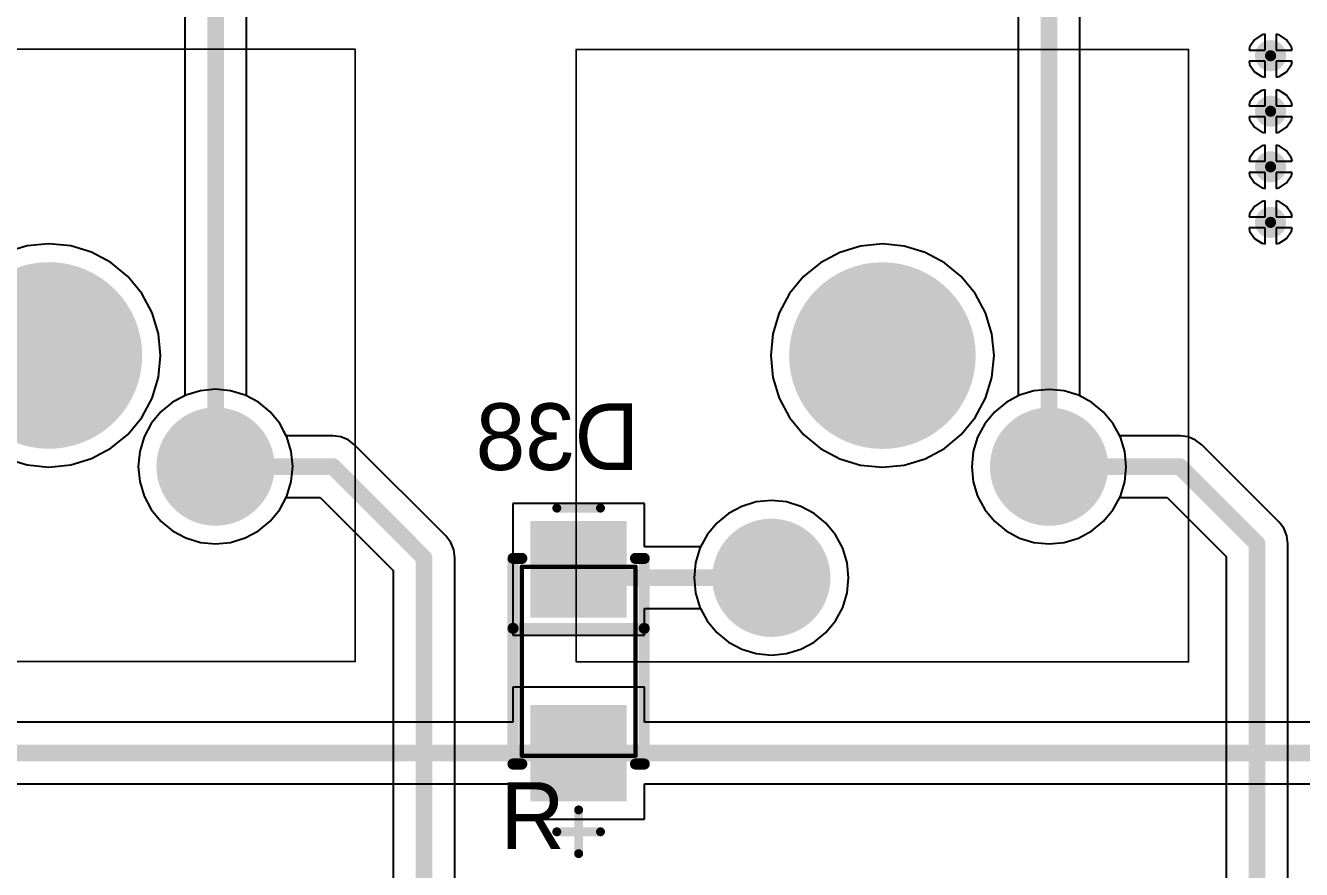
# Model space of a CAD drawing. Header units: millimetres. Extents: x 25 to 374, y 23 to 150.
# Drawn here: x 101.16 to 130.34, y 80.4 to 99.7 of the extents above; entities that cross this region are included whole.
import ezdxf

# ---------------------------------------------------------------- set-up
doc = ezdxf.new("R2010")
doc.units = ezdxf.units.MM
for name, color, linetype in [('BottomLayer', 5, 'Continuous'), ('BottomOverlay', 54, 'Continuous'), ('BottomPaste', 16, 'Continuous'), ('BottomSolder', 6, 'Continuous'), ('Mechanical1', 6, 'Continuous'), ('Mechanical13', 56, 'Continuous'), ('Mechanical15', 56, 'Continuous'), ('MultiLayer', 9, 'Continuous'), ('PadHoleLayer', 156, 'Continuous'), ('TopLayer', 1, 'Continuous'), ('TopOverlay', 2, 'Continuous'), ('TopSolder', 216, 'Continuous'), ('ViaHoleLayer', 16, 'Continuous')]:
    doc.layers.add(name, color=color, linetype=linetype)

# ---------------------------------------------------------------- blocks, each defined once
blk = doc.blocks.new('SMA_DO_214AC__S1_B_66')
at = {"layer": 'BottomLayer'}
for points in [[(-1.1, -1), (-1.1, 1), (-3.1, -1), (-3.1, 1)], [(3.1, -1), (3.1, 1), (1.1, -1), (1.1, 1)]]:
    blk.add_solid(points, dxfattribs=at)
at = {"layer": 'BottomOverlay', "const_width": 0.254}
for points in [[(-2.35, 1.3), (-2.35, 1.5)], [(2.35, 1.5), (-2.35, 1.5)], [(-0.75, -1.5), (-0.75, 1.5)], [(2.35, 1.3), (2.35, 1.5)], [(-2.35, -1.5), (-2.35, -1.3)], [(2.35, -1.5), (-2.35, -1.5)], [(2.35, -1.5), (2.35, -1.3)]]:
    blk.add_lwpolyline(points, dxfattribs=at)
at = {"layer": 'BottomOverlay', "const_width": 0.127}
for points in [[(-2.414, 1.5, 1), (-2.287, 1.5, 1)], [(-2.414, 1.5, 1), (-2.287, 1.5, 1)], [(-0.814, 1.5, 1), (-0.687, 1.5, 1)], [(2.287, 1.5, 1), (2.414, 1.5, 1)], [(2.287, 1.5, 1), (2.414, 1.5, 1)], [(-2.414, 1.3, 1), (-2.287, 1.3, 1)], [(2.287, 1.3, 1), (2.414, 1.3, 1)], [(-2.414, -1.3, 1), (-2.287, -1.3, 1)], [(-2.414, -1.5, 1), (-2.287, -1.5, 1)], [(-2.414, -1.5, 1), (-2.287, -1.5, 1)], [(-0.814, -1.5, 1), (-0.687, -1.5, 1)], [(2.287, -1.3, 1), (2.414, -1.3, 1)], [(2.287, -1.5, 1), (2.414, -1.5, 1)], [(2.287, -1.5, 1), (2.414, -1.5, 1)]]:
    blk.add_lwpolyline(points, format="xyb", close=True, dxfattribs=at)
at = {"layer": 'BottomPaste'}
for points in [[(-1.1, -1), (-1.1, 1), (-3.1, -1), (-3.1, 1)], [(3.1, -1), (3.1, 1), (1.1, -1), (1.1, 1)]]:
    blk.add_solid(points, dxfattribs=at)
at = {"layer": 'BottomSolder'}
for points in [[(-0.998, -1.102), (-0.998, 1.102), (-3.202, -1.102), (-3.202, 1.102)], [(3.202, -1.102), (3.202, 1.102), (0.998, -1.102), (0.998, 1.102)]]:
    blk.add_solid(points, dxfattribs=at)
at = {"layer": 'Mechanical13', "const_width": 0.1}
for points in [[(2.16, 1.3), (-2.16, 1.3)], [(-2.16, -1.3), (-2.16, 1.3)], [(2.16, -1.3), (2.16, 1.3)], [(2.16, -1.3), (-2.16, -1.3)]]:
    blk.add_lwpolyline(points, dxfattribs=at)
at = {"layer": 'Mechanical13', "const_width": 0.05}
for points in [[(-2.185, 1.3, 1), (-2.135, 1.3, 1)], [(-2.185, 1.3, 1), (-2.135, 1.3, 1)], [(2.135, 1.3, 1), (2.185, 1.3, 1)], [(2.135, 1.3, 1), (2.185, 1.3, 1)], [(-2.185, -1.3, 1), (-2.135, -1.3, 1)], [(-2.185, -1.3, 1), (-2.135, -1.3, 1)], [(2.135, -1.3, 1), (2.185, -1.3, 1)], [(2.135, -1.3, 1), (2.185, -1.3, 1)]]:
    blk.add_lwpolyline(points, format="xyb", close=True, dxfattribs=at)
at = {"layer": 'Mechanical15', "const_width": 0.203}
for points in [[(-3.5, -0.5), (-3.5, 0.5)], [(3.9, -0.5), (3.9, 0.5)], [(4.4, 0), (3.4, 0)]]:
    blk.add_lwpolyline(points, dxfattribs=at)
at = {"layer": 'Mechanical15', "const_width": 0.102}
for points in [[(-3.551, 0.5, 1), (-3.449, 0.5, 1)], [(3.849, 0.5, 1), (3.951, 0.5, 1)], [(3.349, 0, 1), (3.451, 0, 1)], [(4.349, 0, 1), (4.451, 0, 1)], [(-3.551, -0.5, 1), (-3.449, -0.5, 1)], [(3.849, -0.5, 1), (3.951, -0.5, 1)]]:
    blk.add_lwpolyline(points, format="xyb", close=True, dxfattribs=at)
blk = doc.blocks.new('MX_SW_3_157')
at = {"layer": 'BottomLayer'}
for points, const_width in [([(-1.016, 0, 1), (1.016, 0, 1)], 2.032), ([(3.185, -2.54, 1), (4.435, -2.54, 1)], 1.25), ([(-3.165, -5.08, 1), (-1.915, -5.08, 1)], 1.25)]:
    blk.add_lwpolyline(points, format="xyb", close=True, dxfattribs=dict(at, const_width=const_width))
at = {"layer": 'BottomSolder'}
for points, const_width in [([(-1.067, 0, 1), (1.067, 0, 1)], 2.134), ([(3.134, -2.54, 1), (4.486, -2.54, 1)], 1.352), ([(-3.216, -5.08, 1), (-1.864, -5.08, 1)], 1.352)]:
    blk.add_lwpolyline(points, format="xyb", close=True, dxfattribs=dict(at, const_width=const_width))
at = {"layer": 'Mechanical1', "const_width": 0.0381}
for points in [[(-7, -7), (-7, 7)], [(-7, 7), (7, 7)], [(7, -7), (7, 7)], [(-7, -7), (7, -7)]]:
    blk.add_lwpolyline(points, dxfattribs=at)
at = {"layer": 'Mechanical1', "const_width": 0.0191}
for points in [[(-7.01, 7, 1), (-6.99, 7, 1)], [(-7.01, 7, 1), (-6.99, 7, 1)], [(6.99, 7, 1), (7.01, 7, 1)], [(6.99, 7, 1), (7.01, 7, 1)], [(-7.01, -7, 1), (-6.99, -7, 1)], [(-7.01, -7, 1), (-6.99, -7, 1)], [(6.99, -7, 1), (7.01, -7, 1)], [(6.99, -7, 1), (7.01, -7, 1)]]:
    blk.add_lwpolyline(points, format="xyb", close=True, dxfattribs=at)
at = {"layer": 'MultiLayer'}
for points, const_width in [([(-1.016, 0, 1), (1.016, 0, 1)], 2.032), ([(3.185, -2.54, 1), (4.435, -2.54, 1)], 1.25), ([(-3.165, -5.08, 1), (-1.915, -5.08, 1)], 1.25)]:
    blk.add_lwpolyline(points, format="xyb", close=True, dxfattribs=dict(at, const_width=const_width))
at = {"layer": 'PadHoleLayer'}
for points, const_width in [([(-1.016, 0, 1), (1.016, 0, 1)], 2.032), ([(3.435, -2.54, 1), (4.185, -2.54, 1)], 0.75), ([(-2.915, -5.08, 1), (-2.165, -5.08, 1)], 0.75)]:
    blk.add_lwpolyline(points, format="xyb", close=True, dxfattribs=dict(at, const_width=const_width))
at = {"layer": 'TopLayer'}
for points, const_width in [([(-1.016, 0, 1), (1.016, 0, 1)], 2.032), ([(3.185, -2.54, 1), (4.435, -2.54, 1)], 1.25), ([(-3.165, -5.08, 1), (-1.915, -5.08, 1)], 1.25)]:
    blk.add_lwpolyline(points, format="xyb", close=True, dxfattribs=dict(at, const_width=const_width))
at = {"layer": 'TopSolder'}
for points, const_width in [([(-1.067, 0, 1), (1.067, 0, 1)], 2.134), ([(3.134, -2.54, 1), (4.486, -2.54, 1)], 1.352), ([(-3.216, -5.08, 1), (-1.864, -5.08, 1)], 1.352)]:
    blk.add_lwpolyline(points, format="xyb", close=True, dxfattribs=dict(at, const_width=const_width))
blk = doc.blocks.new('MX_SW_3_158')
at = {"layer": 'BottomLayer'}
for points, const_width in [([(-1.016, 0, 1), (1.016, 0, 1)], 2.032), ([(3.185, -2.54, 1), (4.435, -2.54, 1)], 1.25), ([(-3.165, -5.08, 1), (-1.915, -5.08, 1)], 1.25)]:
    blk.add_lwpolyline(points, format="xyb", close=True, dxfattribs=dict(at, const_width=const_width))
at = {"layer": 'BottomSolder'}
for points, const_width in [([(-1.067, 0, 1), (1.067, 0, 1)], 2.134), ([(3.134, -2.54, 1), (4.486, -2.54, 1)], 1.352), ([(-3.216, -5.08, 1), (-1.864, -5.08, 1)], 1.352)]:
    blk.add_lwpolyline(points, format="xyb", close=True, dxfattribs=dict(at, const_width=const_width))
at = {"layer": 'Mechanical1', "const_width": 0.0381}
for points in [[(-7, -7), (-7, 7)], [(-7, 7), (7, 7)], [(7, -7), (7, 7)], [(-7, -7), (7, -7)]]:
    blk.add_lwpolyline(points, dxfattribs=at)
at = {"layer": 'Mechanical1', "const_width": 0.0191}
for points in [[(-7.01, 7, 1), (-6.99, 7, 1)], [(-7.01, 7, 1), (-6.99, 7, 1)], [(6.99, 7, 1), (7.01, 7, 1)], [(6.99, 7, 1), (7.01, 7, 1)], [(-7.01, -7, 1), (-6.99, -7, 1)], [(-7.01, -7, 1), (-6.99, -7, 1)], [(6.99, -7, 1), (7.01, -7, 1)], [(6.99, -7, 1), (7.01, -7, 1)]]:
    blk.add_lwpolyline(points, format="xyb", close=True, dxfattribs=at)
at = {"layer": 'MultiLayer'}
for points, const_width in [([(-1.016, 0, 1), (1.016, 0, 1)], 2.032), ([(3.185, -2.54, 1), (4.435, -2.54, 1)], 1.25), ([(-3.165, -5.08, 1), (-1.915, -5.08, 1)], 1.25)]:
    blk.add_lwpolyline(points, format="xyb", close=True, dxfattribs=dict(at, const_width=const_width))
at = {"layer": 'PadHoleLayer'}
for points, const_width in [([(-1.016, 0, 1), (1.016, 0, 1)], 2.032), ([(3.435, -2.54, 1), (4.185, -2.54, 1)], 0.75), ([(-2.915, -5.08, 1), (-2.165, -5.08, 1)], 0.75)]:
    blk.add_lwpolyline(points, format="xyb", close=True, dxfattribs=dict(at, const_width=const_width))
at = {"layer": 'TopLayer'}
for points, const_width in [([(-1.016, 0, 1), (1.016, 0, 1)], 2.032), ([(3.185, -2.54, 1), (4.435, -2.54, 1)], 1.25), ([(-3.165, -5.08, 1), (-1.915, -5.08, 1)], 1.25)]:
    blk.add_lwpolyline(points, format="xyb", close=True, dxfattribs=dict(at, const_width=const_width))
at = {"layer": 'TopSolder'}
for points, const_width in [([(-1.067, 0, 1), (1.067, 0, 1)], 2.134), ([(3.134, -2.54, 1), (4.486, -2.54, 1)], 1.352), ([(-3.216, -5.08, 1), (-1.864, -5.08, 1)], 1.352)]:
    blk.add_lwpolyline(points, format="xyb", close=True, dxfattribs=dict(at, const_width=const_width))

msp = doc.modelspace()

# ---------------------------------------------------------------- linework, layer by layer
at = {"layer": 'BottomLayer'}
for p, q in [((129.263, 99.373), (129.15, 99.205)), ((129.431, 99.485), (129.263, 99.373)), ((129.502, 99.499), (129.431, 99.485)), ((129.502, 99.134), (129.502, 99.499)), ((129.827, 99.485), (129.756, 99.499)), ((129.756, 99.499), (129.756, 99.134)), ((129.995, 99.373), (129.827, 99.485)), ((130.107, 99.205), (129.995, 99.373)), ((129.15, 99.205), (129.136, 99.134)), ((129.136, 99.134), (129.502, 99.134)), ((129.756, 99.134), (130.122, 99.134)), ((130.122, 99.134), (130.107, 99.205)), ((129.502, 98.88), (129.136, 98.88)), ((129.136, 98.88), (129.15, 98.808)), ((129.15, 98.808), (129.263, 98.64)), ((129.263, 98.64), (129.431, 98.528)), ((129.502, 98.514), (129.502, 98.88)), ((130.122, 98.88), (129.756, 98.88)), ((129.756, 98.88), (129.756, 98.514)), ((129.827, 98.528), (129.995, 98.64)), ((129.995, 98.64), (130.107, 98.808)), ((130.107, 98.808), (130.122, 98.88)), ((129.431, 98.528), (129.502, 98.514)), ((129.756, 98.514), (129.827, 98.528)), ((129.263, 98.103), (129.15, 97.935)), ((129.431, 98.215), (129.263, 98.103)), ((129.502, 98.229), (129.431, 98.215)), ((129.502, 97.864), (129.502, 98.229)), ((129.827, 98.215), (129.756, 98.229)), ((129.756, 98.229), (129.756, 97.864)), ((129.995, 98.103), (129.827, 98.215)), ((130.107, 97.935), (129.995, 98.103)), ((129.15, 97.935), (129.136, 97.864)), ((129.136, 97.864), (129.502, 97.864)), ((129.756, 97.864), (130.122, 97.864)), ((130.122, 97.864), (130.107, 97.935)), ((129.502, 97.61), (129.136, 97.61)), ((129.136, 97.61), (129.15, 97.538)), ((129.15, 97.538), (129.263, 97.37)), ((129.502, 97.244), (129.502, 97.61)), ((130.122, 97.61), (129.756, 97.61)), ((129.756, 97.61), (129.756, 97.244)), ((129.995, 97.37), (130.107, 97.538)), ((130.107, 97.538), (130.122, 97.61)), ((129.263, 97.37), (129.431, 97.258)), ((129.431, 97.258), (129.502, 97.244)), ((129.756, 97.244), (129.827, 97.258)), ((129.827, 97.258), (129.995, 97.37)), ((129.431, 96.945), (129.263, 96.833)), ((129.502, 96.959), (129.431, 96.945)), ((129.502, 96.594), (129.502, 96.959)), ((129.827, 96.945), (129.756, 96.959)), ((129.756, 96.959), (129.756, 96.594)), ((129.995, 96.833), (129.827, 96.945)), ((129.15, 96.665), (129.136, 96.594)), ((129.136, 96.594), (129.502, 96.594)), ((129.263, 96.833), (129.15, 96.665)), ((129.756, 96.594), (130.122, 96.594)), ((130.107, 96.665), (129.995, 96.833)), ((130.122, 96.594), (130.107, 96.665)), ((129.502, 96.34), (129.136, 96.34)), ((129.136, 96.34), (129.15, 96.268)), ((129.502, 95.974), (129.502, 96.34)), ((130.122, 96.34), (129.756, 96.34)), ((129.756, 96.34), (129.756, 95.974)), ((130.107, 96.268), (130.122, 96.34)), ((129.15, 96.268), (129.263, 96.1)), ((129.263, 96.1), (129.431, 95.988)), ((129.827, 95.988), (129.995, 96.1)), ((129.995, 96.1), (130.107, 96.268)), ((129.431, 95.988), (129.502, 95.974)), ((129.756, 95.974), (129.827, 95.988)), ((129.263, 95.563), (129.15, 95.395)), ((129.431, 95.675), (129.263, 95.563)), ((129.502, 95.689), (129.431, 95.675)), ((129.502, 95.324), (129.502, 95.689)), ((129.827, 95.675), (129.756, 95.689)), ((129.756, 95.689), (129.756, 95.324)), ((129.995, 95.563), (129.827, 95.675)), ((130.107, 95.395), (129.995, 95.563)), ((129.15, 95.395), (129.136, 95.324)), ((129.136, 95.324), (129.502, 95.324)), ((129.756, 95.324), (130.122, 95.324)), ((130.122, 95.324), (130.107, 95.395)), ((129.502, 95.07), (129.136, 95.07)), ((129.136, 95.07), (129.15, 94.998)), ((129.15, 94.998), (129.263, 94.83)), ((129.502, 94.704), (129.502, 95.07)), ((130.122, 95.07), (129.756, 95.07)), ((129.756, 95.07), (129.756, 94.704)), ((129.995, 94.83), (130.107, 94.998)), ((130.107, 94.998), (130.122, 95.07)), ((101.194, 94.657), (100.715, 94.512)), ((101.691, 94.706), (101.194, 94.657)), ((102.189, 94.657), (101.691, 94.706)), ((102.668, 94.512), (102.189, 94.657)), ((120.254, 94.654), (119.775, 94.509)), ((120.752, 94.703), (120.254, 94.654)), ((121.25, 94.654), (120.752, 94.703)), ((121.728, 94.509), (121.25, 94.654)), ((129.263, 94.83), (129.431, 94.718)), ((129.431, 94.718), (129.502, 94.704)), ((129.756, 94.704), (129.827, 94.718)), ((129.827, 94.718), (129.995, 94.83)), ((103.109, 94.276), (102.668, 94.512)), ((103.496, 93.958), (103.109, 94.276)), ((119.334, 94.273), (118.947, 93.956)), ((119.775, 94.509), (119.334, 94.273)), ((122.17, 94.273), (121.728, 94.509)), ((122.556, 93.956), (122.17, 94.273)), ((103.814, 93.572), (103.496, 93.958)), ((118.947, 93.956), (118.629, 93.569)), ((122.874, 93.569), (122.556, 93.956)), ((104.049, 93.13), (103.814, 93.572)), ((118.629, 93.569), (118.394, 93.128)), ((123.11, 93.128), (122.874, 93.569)), ((104.195, 92.652), (104.049, 93.13)), ((118.394, 93.128), (118.248, 92.649)), ((123.255, 92.649), (123.11, 93.128)), ((104.244, 92.154), (104.195, 92.652)), ((118.248, 92.649), (118.199, 92.151)), ((123.304, 92.151), (123.255, 92.649)), ((104.195, 91.656), (104.244, 92.154)), ((118.199, 92.151), (118.248, 91.653)), ((123.255, 91.653), (123.304, 92.151)), ((104.049, 91.177), (104.195, 91.656)), ((118.248, 91.653), (118.394, 91.174)), ((123.11, 91.174), (123.255, 91.653)), ((105.157, 91.346), (104.825, 91.246)), ((105.501, 91.38), (105.157, 91.346)), ((105.846, 91.346), (105.501, 91.38)), ((106.177, 91.246), (105.846, 91.346)), ((124.217, 91.344), (123.886, 91.243)), ((124.562, 91.378), (124.217, 91.344)), ((124.906, 91.344), (124.562, 91.378)), ((125.238, 91.243), (124.906, 91.344)), ((103.814, 90.736), (104.049, 91.177)), ((104.52, 91.083), (104.252, 90.863)), ((104.825, 91.246), (104.52, 91.083)), ((106.483, 91.083), (106.177, 91.246)), ((106.751, 90.863), (106.483, 91.083)), ((118.394, 91.174), (118.629, 90.733)), ((122.874, 90.733), (123.11, 91.174)), ((123.58, 91.08), (123.312, 90.86)), ((123.886, 91.243), (123.58, 91.08)), ((125.543, 91.08), (125.238, 91.243)), ((125.811, 90.86), (125.543, 91.08)), ((104.252, 90.863), (104.033, 90.595)), ((106.97, 90.595), (106.751, 90.863)), ((123.312, 90.86), (123.093, 90.593)), ((126.03, 90.593), (125.811, 90.86)), ((103.496, 90.349), (103.814, 90.736)), ((104.033, 90.595), (103.869, 90.29)), ((107.133, 90.29), (106.97, 90.595)), ((118.629, 90.733), (118.947, 90.346)), ((122.556, 90.346), (122.874, 90.733)), ((123.093, 90.593), (122.93, 90.287)), ((126.194, 90.287), (126.03, 90.593)), ((103.109, 90.032), (103.496, 90.349)), ((103.869, 90.29), (103.769, 89.958)), ((107.234, 89.958), (107.133, 90.29)), ((118.947, 90.346), (119.334, 90.029)), ((122.17, 90.029), (122.556, 90.346)), ((122.93, 90.287), (122.829, 89.956)), ((126.294, 89.956), (126.194, 90.287)), ((102.668, 89.796), (103.109, 90.032)), ((103.769, 89.958), (103.735, 89.614)), ((107.268, 89.614), (107.234, 89.958)), ((119.334, 90.029), (119.775, 89.793)), ((121.728, 89.793), (122.17, 90.029)), ((122.829, 89.956), (122.795, 89.611)), ((126.328, 89.611), (126.294, 89.956)), ((100.715, 89.796), (101.194, 89.65)), ((101.194, 89.65), (101.691, 89.601)), ((101.691, 89.601), (102.189, 89.65)), ((102.189, 89.65), (102.668, 89.796)), ((103.735, 89.614), (103.769, 89.269)), ((107.234, 89.269), (107.268, 89.614)), ((119.775, 89.793), (120.254, 89.648)), ((120.254, 89.648), (120.752, 89.599)), ((120.752, 89.599), (121.25, 89.648)), ((121.25, 89.648), (121.728, 89.793)), ((122.795, 89.611), (122.829, 89.267)), ((126.294, 89.267), (126.328, 89.611)), ((103.769, 89.269), (103.869, 88.938)), ((107.133, 88.938), (107.234, 89.269)), ((122.829, 89.267), (122.93, 88.935)), ((126.194, 88.935), (126.294, 89.267)), ((103.869, 88.938), (104.033, 88.632)), ((106.97, 88.632), (107.133, 88.938)), ((115.313, 88.772), (112.297, 88.772)), ((112.297, 88.772), (112.297, 85.756)), ((115.313, 87.776), (115.313, 88.772)), ((117.867, 88.804), (117.536, 88.703)), ((118.212, 88.838), (117.867, 88.804)), ((118.556, 88.804), (118.212, 88.838)), ((118.888, 88.703), (118.556, 88.804)), ((122.93, 88.935), (123.093, 88.63)), ((126.03, 88.63), (126.194, 88.935)), ((104.033, 88.632), (104.252, 88.365)), ((106.751, 88.365), (106.97, 88.632)), ((117.23, 88.54), (116.962, 88.32)), ((117.536, 88.703), (117.23, 88.54)), ((119.193, 88.54), (118.888, 88.703)), ((119.461, 88.32), (119.193, 88.54)), ((123.093, 88.63), (123.312, 88.362)), ((125.811, 88.362), (126.03, 88.63)), ((104.252, 88.365), (104.52, 88.145)), ((104.52, 88.145), (104.825, 87.982)), ((106.177, 87.982), (106.483, 88.145)), ((106.483, 88.145), (106.751, 88.365)), ((116.962, 88.32), (116.743, 88.053)), ((119.68, 88.053), (119.461, 88.32)), ((123.312, 88.362), (123.58, 88.142)), ((123.58, 88.142), (123.886, 87.979)), ((125.238, 87.979), (125.543, 88.142)), ((125.543, 88.142), (125.811, 88.362)), ((104.825, 87.982), (105.157, 87.881)), ((105.157, 87.881), (105.501, 87.847)), ((105.501, 87.847), (105.846, 87.881)), ((105.846, 87.881), (106.177, 87.982)), ((116.743, 88.053), (116.595, 87.776)), ((119.844, 87.747), (119.68, 88.053)), ((123.886, 87.979), (124.217, 87.879)), ((124.217, 87.879), (124.562, 87.845)), ((124.562, 87.845), (124.906, 87.879)), ((124.906, 87.879), (125.238, 87.979)), ((116.595, 87.776), (115.313, 87.776)), ((119.944, 87.416), (119.844, 87.747)), ((119.978, 87.071), (119.944, 87.416)), ((119.944, 86.727), (119.978, 87.071)), ((119.844, 86.395), (119.944, 86.727)), ((119.68, 86.09), (119.844, 86.395)), ((115.313, 85.756), (115.313, 86.367)), ((115.313, 86.367), (116.595, 86.367)), ((116.595, 86.367), (116.743, 86.09)), ((116.743, 86.09), (116.962, 85.822)), ((119.461, 85.822), (119.68, 86.09)), ((116.962, 85.822), (117.23, 85.602)), ((119.193, 85.602), (119.461, 85.822)), ((112.297, 85.756), (115.313, 85.756)), ((117.23, 85.602), (117.536, 85.439)), ((118.888, 85.439), (119.193, 85.602)), ((117.536, 85.439), (117.867, 85.339)), ((117.867, 85.339), (118.212, 85.305)), ((118.212, 85.305), (118.556, 85.339)), ((118.556, 85.339), (118.888, 85.439)), ((115.313, 84.572), (112.297, 84.572)), ((112.297, 84.572), (112.297, 83.768)), ((115.313, 83.768), (115.313, 84.572)), ((112.297, 83.768), (96.24, 83.768)), ((131.37, 83.768), (115.313, 83.768)), ((96.24, 82.359), (112.297, 82.359)), ((112.297, 82.359), (112.297, 81.556)), ((115.313, 81.556), (115.313, 82.359)), ((115.313, 82.359), (131.37, 82.359)), ((112.297, 81.556), (115.313, 81.556))]:
    msp.add_line(p, q, dxfattribs=at)
for points, const_width in [([(129.502, 99.007, 1), (129.756, 99.007, 1)], 0.254), ([(129.502, 97.737, 1), (129.756, 97.737, 1)], 0.254), ([(129.502, 96.467, 1), (129.756, 96.467, 1)], 0.254), ([(129.502, 95.197, 1), (129.756, 95.197, 1)], 0.254), ([(113.902, 87.071, 1), (114.092, 87.071, 1)], 0.191), ([(118.116, 87.071, 1), (118.307, 87.071, 1)], 0.191), ([(113.709, 83.064, 1), (113.9, 83.064, 1)], 0.191), ([(113.709, 83.064, 1), (113.9, 83.064, 1)], 0.191)]:
    msp.add_lwpolyline(points, format="xyb", close=True, dxfattribs=dict(at, const_width=const_width))
at = {"layer": 'BottomLayer', "const_width": 0.381}
for points in [[(113.997, 87.071), (118.212, 87.071)], [(94.732, 83.064), (113.805, 83.064)], [(113.805, 83.064), (132.878, 83.064)]]:
    msp.add_lwpolyline(points, dxfattribs=at)
at = {"layer": 'BottomSolder', "const_width": 0.356}
for points in [[(129.451, 99.007, 1), (129.807, 99.007, 1)], [(129.451, 97.737, 1), (129.807, 97.737, 1)], [(129.451, 96.467, 1), (129.807, 96.467, 1)], [(129.451, 95.197, 1), (129.807, 95.197, 1)]]:
    msp.add_lwpolyline(points, format="xyb", close=True, dxfattribs=at)
at = {"layer": 'Mechanical1', "const_width": 0.0127}
for points in [[(94.695, 99.155), (108.694, 99.155)], [(108.694, 85.156), (108.694, 99.155)], [(113.745, 99.155), (127.744, 99.155)], [(113.745, 85.156), (113.745, 99.155)], [(127.744, 85.156), (127.744, 99.155)], [(94.695, 85.156), (108.694, 85.156)], [(113.745, 85.156), (127.744, 85.156)]]:
    msp.add_lwpolyline(points, dxfattribs=at)
at = {"layer": 'Mechanical1', "const_width": 0.00635}
for points in [[(108.691, 99.155, 1), (108.697, 99.155, 1)], [(108.691, 99.155, 1), (108.697, 99.155, 1)], [(113.742, 99.155, 1), (113.748, 99.155, 1)], [(113.742, 99.155, 1), (113.748, 99.155, 1)], [(127.741, 99.155, 1), (127.747, 99.155, 1)], [(127.741, 99.155, 1), (127.747, 99.155, 1)], [(108.691, 85.156, 1), (108.697, 85.156, 1)], [(108.691, 85.156, 1), (108.697, 85.156, 1)], [(113.742, 85.156, 1), (113.748, 85.156, 1)], [(113.742, 85.156, 1), (113.748, 85.156, 1)], [(127.741, 85.156, 1), (127.747, 85.156, 1)], [(127.741, 85.156, 1), (127.747, 85.156, 1)]]:
    msp.add_lwpolyline(points, format="xyb", close=True, dxfattribs=at)
at = {"layer": 'MultiLayer', "const_width": 0.254}
for points in [[(129.502, 99.007, 1), (129.756, 99.007, 1)], [(129.502, 97.737, 1), (129.756, 97.737, 1)], [(129.502, 96.467, 1), (129.756, 96.467, 1)], [(129.502, 95.197, 1), (129.756, 95.197, 1)]]:
    msp.add_lwpolyline(points, format="xyb", close=True, dxfattribs=at)
at = {"layer": 'TopLayer'}
for p, q in [((106.206, 91.231), (106.206, 106.2)), ((125.266, 91.228), (125.266, 106.063)), ((104.797, 105.908), (104.797, 91.231)), ((123.857, 105.771), (123.857, 91.228)), ((129.263, 99.373), (129.15, 99.205)), ((129.431, 99.485), (129.263, 99.373)), ((129.502, 99.499), (129.431, 99.485)), ((129.502, 99.134), (129.502, 99.499)), ((129.827, 99.485), (129.756, 99.499)), ((129.756, 99.499), (129.756, 99.134)), ((129.995, 99.373), (129.827, 99.485)), ((130.107, 99.205), (129.995, 99.373)), ((129.15, 99.205), (129.136, 99.134)), ((129.136, 99.134), (129.502, 99.134)), ((129.756, 99.134), (130.122, 99.134)), ((130.122, 99.134), (130.107, 99.205)), ((129.502, 98.88), (129.136, 98.88)), ((129.136, 98.88), (129.15, 98.808)), ((129.15, 98.808), (129.263, 98.64)), ((129.263, 98.64), (129.431, 98.528)), ((129.502, 98.514), (129.502, 98.88)), ((130.122, 98.88), (129.756, 98.88)), ((129.756, 98.88), (129.756, 98.514)), ((129.827, 98.528), (129.995, 98.64)), ((129.995, 98.64), (130.107, 98.808)), ((130.107, 98.808), (130.122, 98.88)), ((129.431, 98.528), (129.502, 98.514)), ((129.756, 98.514), (129.827, 98.528)), ((129.263, 98.103), (129.15, 97.935)), ((129.431, 98.215), (129.263, 98.103)), ((129.502, 98.229), (129.431, 98.215)), ((129.502, 97.864), (129.502, 98.229)), ((129.827, 98.215), (129.756, 98.229)), ((129.756, 98.229), (129.756, 97.864)), ((129.995, 98.103), (129.827, 98.215)), ((130.107, 97.935), (129.995, 98.103)), ((129.15, 97.935), (129.136, 97.864)), ((129.136, 97.864), (129.502, 97.864)), ((129.756, 97.864), (130.122, 97.864)), ((130.122, 97.864), (130.107, 97.935)), ((129.502, 97.61), (129.136, 97.61)), ((129.136, 97.61), (129.15, 97.538)), ((129.15, 97.538), (129.263, 97.37)), ((129.502, 97.244), (129.502, 97.61)), ((130.122, 97.61), (129.756, 97.61)), ((129.756, 97.61), (129.756, 97.244)), ((129.995, 97.37), (130.107, 97.538)), ((130.107, 97.538), (130.122, 97.61)), ((129.263, 97.37), (129.431, 97.258)), ((129.431, 97.258), (129.502, 97.244)), ((129.756, 97.244), (129.827, 97.258)), ((129.827, 97.258), (129.995, 97.37)), ((129.431, 96.945), (129.263, 96.833)), ((129.502, 96.959), (129.431, 96.945)), ((129.502, 96.594), (129.502, 96.959)), ((129.827, 96.945), (129.756, 96.959)), ((129.756, 96.959), (129.756, 96.594)), ((129.995, 96.833), (129.827, 96.945)), ((129.15, 96.665), (129.136, 96.594)), ((129.136, 96.594), (129.502, 96.594)), ((129.263, 96.833), (129.15, 96.665)), ((129.756, 96.594), (130.122, 96.594)), ((130.107, 96.665), (129.995, 96.833)), ((130.122, 96.594), (130.107, 96.665)), ((129.502, 96.34), (129.136, 96.34)), ((129.136, 96.34), (129.15, 96.268)), ((129.502, 95.974), (129.502, 96.34)), ((130.122, 96.34), (129.756, 96.34)), ((129.756, 96.34), (129.756, 95.974)), ((130.107, 96.268), (130.122, 96.34)), ((129.15, 96.268), (129.263, 96.1)), ((129.263, 96.1), (129.431, 95.988)), ((129.827, 95.988), (129.995, 96.1)), ((129.995, 96.1), (130.107, 96.268)), ((129.431, 95.988), (129.502, 95.974)), ((129.756, 95.974), (129.827, 95.988)), ((129.263, 95.563), (129.15, 95.395)), ((129.431, 95.675), (129.263, 95.563)), ((129.502, 95.689), (129.431, 95.675)), ((129.502, 95.324), (129.502, 95.689)), ((129.827, 95.675), (129.756, 95.689)), ((129.756, 95.689), (129.756, 95.324)), ((129.995, 95.563), (129.827, 95.675)), ((130.107, 95.395), (129.995, 95.563)), ((129.15, 95.395), (129.136, 95.324)), ((129.136, 95.324), (129.502, 95.324)), ((129.756, 95.324), (130.122, 95.324)), ((130.122, 95.324), (130.107, 95.395)), ((129.502, 95.07), (129.136, 95.07)), ((129.136, 95.07), (129.15, 94.998)), ((129.15, 94.998), (129.263, 94.83)), ((129.502, 94.704), (129.502, 95.07)), ((130.122, 95.07), (129.756, 95.07)), ((129.756, 95.07), (129.756, 94.704)), ((129.995, 94.83), (130.107, 94.998)), ((130.107, 94.998), (130.122, 95.07)), ((101.194, 94.657), (100.715, 94.512)), ((101.691, 94.706), (101.194, 94.657)), ((102.189, 94.657), (101.691, 94.706)), ((102.668, 94.512), (102.189, 94.657)), ((120.254, 94.654), (119.775, 94.509)), ((120.752, 94.703), (120.254, 94.654)), ((121.25, 94.654), (120.752, 94.703)), ((121.728, 94.509), (121.25, 94.654)), ((129.263, 94.83), (129.431, 94.718)), ((129.431, 94.718), (129.502, 94.704)), ((129.756, 94.704), (129.827, 94.718)), ((129.827, 94.718), (129.995, 94.83)), ((103.109, 94.276), (102.668, 94.512)), ((103.496, 93.958), (103.109, 94.276)), ((119.334, 94.273), (118.947, 93.956)), ((119.775, 94.509), (119.334, 94.273)), ((122.17, 94.273), (121.728, 94.509)), ((122.556, 93.956), (122.17, 94.273)), ((103.814, 93.572), (103.496, 93.958)), ((118.947, 93.956), (118.629, 93.569)), ((122.874, 93.569), (122.556, 93.956)), ((104.049, 93.13), (103.814, 93.572)), ((118.629, 93.569), (118.394, 93.128)), ((123.11, 93.128), (122.874, 93.569)), ((104.195, 92.652), (104.049, 93.13)), ((118.394, 93.128), (118.248, 92.649)), ((123.255, 92.649), (123.11, 93.128)), ((104.244, 92.154), (104.195, 92.652)), ((118.248, 92.649), (118.199, 92.151)), ((123.304, 92.151), (123.255, 92.649)), ((104.195, 91.656), (104.244, 92.154)), ((118.199, 92.151), (118.248, 91.653)), ((123.255, 91.653), (123.304, 92.151)), ((104.049, 91.177), (104.195, 91.656)), ((118.248, 91.653), (118.394, 91.174)), ((123.11, 91.174), (123.255, 91.653)), ((103.814, 90.736), (104.049, 91.177)), ((104.52, 91.083), (104.252, 90.863)), ((104.797, 91.231), (104.52, 91.083)), ((106.483, 91.083), (106.206, 91.231)), ((106.751, 90.863), (106.483, 91.083)), ((118.394, 91.174), (118.629, 90.733)), ((122.874, 90.733), (123.11, 91.174)), ((123.58, 91.08), (123.312, 90.86)), ((123.857, 91.228), (123.58, 91.08)), ((125.543, 91.08), (125.266, 91.228)), ((125.811, 90.86), (125.543, 91.08)), ((104.252, 90.863), (104.033, 90.595)), ((106.97, 90.595), (106.751, 90.863)), ((123.312, 90.86), (123.093, 90.593)), ((126.03, 90.593), (125.811, 90.86)), ((103.496, 90.349), (103.814, 90.736)), ((104.033, 90.595), (103.869, 90.29)), ((107.118, 90.318), (106.97, 90.595)), ((118.629, 90.733), (118.947, 90.346)), ((122.556, 90.346), (122.874, 90.733)), ((123.093, 90.593), (122.93, 90.287)), ((126.178, 90.316), (126.03, 90.593)), ((103.109, 90.032), (103.496, 90.349)), ((103.869, 90.29), (103.769, 89.958)), ((108.184, 90.318), (107.118, 90.318)), ((108.366, 90.294), (108.184, 90.318)), ((108.536, 90.224), (108.366, 90.294)), ((108.682, 90.112), (108.536, 90.224)), ((118.947, 90.346), (119.334, 90.029)), ((122.17, 90.029), (122.556, 90.346)), ((122.93, 90.287), (122.829, 89.956)), ((127.559, 90.316), (126.178, 90.316)), ((127.741, 90.292), (127.559, 90.316)), ((127.911, 90.221), (127.741, 90.292)), ((128.057, 90.109), (127.911, 90.221)), ((102.668, 89.796), (103.109, 90.032)), ((103.769, 89.958), (103.735, 89.614)), ((110.767, 88.027), (108.682, 90.112)), ((119.334, 90.029), (119.775, 89.793)), ((121.728, 89.793), (122.17, 90.029)), ((122.829, 89.956), (122.795, 89.611)), ((129.817, 88.349), (128.057, 90.109)), ((100.715, 89.796), (101.194, 89.65)), ((101.194, 89.65), (101.691, 89.601)), ((101.691, 89.601), (102.189, 89.65)), ((102.189, 89.65), (102.668, 89.796)), ((103.735, 89.614), (103.769, 89.269)), ((119.775, 89.793), (120.254, 89.648)), ((120.254, 89.648), (120.752, 89.599)), ((120.752, 89.599), (121.25, 89.648)), ((121.25, 89.648), (121.728, 89.793)), ((122.795, 89.611), (122.829, 89.267)), ((103.769, 89.269), (103.869, 88.938)), ((122.829, 89.267), (122.93, 88.935)), ((103.869, 88.938), (104.033, 88.632)), ((106.97, 88.632), (107.118, 88.909)), ((107.118, 88.909), (107.892, 88.909)), ((107.892, 88.909), (109.564, 87.237)), ((117.867, 88.804), (117.536, 88.703)), ((118.212, 88.838), (117.867, 88.804)), ((118.556, 88.804), (118.212, 88.838)), ((118.888, 88.703), (118.556, 88.804)), ((122.93, 88.935), (123.093, 88.63)), ((126.03, 88.63), (126.178, 88.907)), ((126.178, 88.907), (127.267, 88.907)), ((127.267, 88.907), (128.614, 87.559)), ((104.033, 88.632), (104.252, 88.365)), ((106.751, 88.365), (106.97, 88.632)), ((117.23, 88.54), (116.962, 88.32)), ((117.536, 88.703), (117.23, 88.54)), ((119.193, 88.54), (118.888, 88.703)), ((119.461, 88.32), (119.193, 88.54)), ((123.093, 88.63), (123.312, 88.362)), ((125.811, 88.362), (126.03, 88.63)), ((104.252, 88.365), (104.52, 88.145)), ((104.52, 88.145), (104.825, 87.982)), ((106.177, 87.982), (106.483, 88.145)), ((106.483, 88.145), (106.751, 88.365)), ((116.962, 88.32), (116.743, 88.053)), ((119.68, 88.053), (119.461, 88.32)), ((123.312, 88.362), (123.58, 88.142)), ((123.58, 88.142), (123.886, 87.979)), ((125.238, 87.979), (125.543, 88.142)), ((125.543, 88.142), (125.811, 88.362)), ((129.929, 88.203), (129.817, 88.349)), ((130, 88.033), (129.929, 88.203)), ((104.825, 87.982), (105.157, 87.881)), ((105.157, 87.881), (105.501, 87.847)), ((105.501, 87.847), (105.846, 87.881)), ((105.846, 87.881), (106.177, 87.982)), ((110.879, 87.881), (110.767, 88.027)), ((110.95, 87.711), (110.879, 87.881)), ((116.743, 88.053), (116.58, 87.747)), ((119.844, 87.747), (119.68, 88.053)), ((123.886, 87.979), (124.217, 87.879)), ((124.217, 87.879), (124.562, 87.845)), ((124.562, 87.845), (124.906, 87.879)), ((124.906, 87.879), (125.238, 87.979)), ((130.024, 87.851), (130, 88.033)), ((130.024, 72.178), (130.024, 87.851)), ((110.974, 87.528), (110.95, 87.711)), ((116.58, 87.747), (116.479, 87.416)), ((119.944, 87.416), (119.844, 87.747)), ((128.614, 87.559), (128.614, 72.178)), ((110.974, 72.178), (110.974, 87.528)), ((116.479, 87.416), (116.445, 87.071)), ((119.978, 87.071), (119.944, 87.416)), ((109.564, 87.237), (109.564, 72.178)), ((116.445, 87.071), (116.479, 86.727)), ((119.944, 86.727), (119.978, 87.071)), ((116.479, 86.727), (116.58, 86.395)), ((119.844, 86.395), (119.944, 86.727)), ((116.58, 86.395), (116.743, 86.09)), ((119.68, 86.09), (119.844, 86.395)), ((116.743, 86.09), (116.962, 85.822)), ((119.461, 85.822), (119.68, 86.09)), ((116.962, 85.822), (117.23, 85.602)), ((119.193, 85.602), (119.461, 85.822)), ((117.23, 85.602), (117.536, 85.439)), ((118.888, 85.439), (119.193, 85.602)), ((117.536, 85.439), (117.867, 85.339)), ((117.867, 85.339), (118.212, 85.305)), ((118.212, 85.305), (118.556, 85.339)), ((118.556, 85.339), (118.888, 85.439))]:
    msp.add_line(p, q, dxfattribs=at)
at = {"layer": 'TopLayer', "const_width": 0.381}
for points in [[(105.501, 89.614), (105.501, 106.2)], [(124.562, 89.611), (124.562, 106.063)], [(105.501, 89.614), (108.184, 89.614)], [(108.184, 89.614), (110.269, 87.528)], [(124.562, 89.611), (127.559, 89.611)], [(127.559, 89.611), (129.319, 87.851)], [(129.319, 70.561), (129.319, 87.851)], [(110.269, 70.561), (110.269, 87.528)]]:
    msp.add_lwpolyline(points, dxfattribs=at)
at = {"layer": 'TopLayer'}
for points, const_width in [([(129.502, 99.007, 1), (129.756, 99.007, 1)], 0.254), ([(129.502, 97.737, 1), (129.756, 97.737, 1)], 0.254), ([(129.502, 96.467, 1), (129.756, 96.467, 1)], 0.254), ([(129.502, 95.197, 1), (129.756, 95.197, 1)], 0.254), ([(105.406, 89.614, 1), (105.597, 89.614, 1)], 0.191), ([(105.406, 89.614, 1), (105.597, 89.614, 1)], 0.191), ([(108.088, 89.614, 1), (108.279, 89.614, 1)], 0.191), ([(108.088, 89.614, 1), (108.279, 89.614, 1)], 0.191), ([(124.466, 89.611, 1), (124.657, 89.611, 1)], 0.191), ([(124.466, 89.611, 1), (124.657, 89.611, 1)], 0.191), ([(127.464, 89.611, 1), (127.654, 89.611, 1)], 0.191), ([(127.464, 89.611, 1), (127.654, 89.611, 1)], 0.191), ([(129.224, 87.851, 1), (129.414, 87.851, 1)], 0.191), ([(129.224, 87.851, 1), (129.414, 87.851, 1)], 0.191), ([(110.174, 87.528, 1), (110.364, 87.528, 1)], 0.191), ([(110.174, 87.528, 1), (110.364, 87.528, 1)], 0.191)]:
    msp.add_lwpolyline(points, format="xyb", close=True, dxfattribs=dict(at, const_width=const_width))
at = {"layer": 'TopSolder', "const_width": 0.356}
for points in [[(129.451, 99.007, 1), (129.807, 99.007, 1)], [(129.451, 97.737, 1), (129.807, 97.737, 1)], [(129.451, 96.467, 1), (129.807, 96.467, 1)], [(129.451, 95.197, 1), (129.807, 95.197, 1)]]:
    msp.add_lwpolyline(points, format="xyb", close=True, dxfattribs=at)
at = {"layer": 'ViaHoleLayer', "const_width": 0.127}
for points in [[(129.565, 99.007, 1), (129.692, 99.007, 1)], [(129.565, 97.737, 1), (129.692, 97.737, 1)], [(129.565, 96.467, 1), (129.692, 96.467, 1)], [(129.565, 95.197, 1), (129.692, 95.197, 1)]]:
    msp.add_lwpolyline(points, format="xyb", close=True, dxfattribs=at)

# ---------------------------------------------------------------- block references
for name, p in [('MX_SW_3_157', (101.691, 92.154)), ('MX_SW_3_158', (120.752, 92.151))]:
    msp.add_blockref(name, p)
at = {"rotation": 270}
msp.add_blockref('SMA_DO_214AC__S1_B_66', (113.805, 85.164), dxfattribs=at)

# ---------------------------------------------------------------- texts
at = {"layer": 'BottomOverlay', "text_generation_flag": 2}
msp.add_text('D38', height=1.524, dxfattribs=at).set_placement((115.189, 89.535))
at = {"layer": 'TopOverlay'}
msp.add_text('R', height=1.524, dxfattribs=at).set_placement((112.014, 80.874))

doc.saveas('drawing.dxf')
